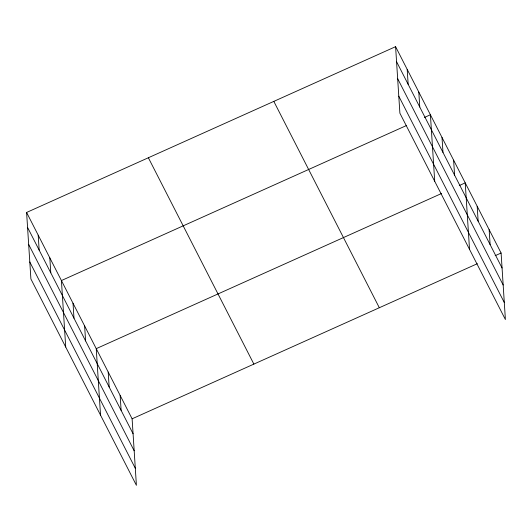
<?xml version="1.0" encoding="UTF-8"?>
<svg xmlns="http://www.w3.org/2000/svg" width="532" height="532" viewBox="0 0 532 532"><rect width="100%" height="100%" fill="white"/><g stroke="black" fill="none" stroke-linecap="round" stroke-linejoin="round"><path stroke-width="0.8" d="M26.6 212.461L132.109 418.81L136.411 485.324L30.903 278.974L26.6 212.461L395.589 46.676L501.097 253.026L505.4 319.539L399.891 113.19L395.589 46.676M406.648 125.446L61.419 280.557L65.722 347.07M424.469 117.439L430.408 114.772L434.711 181.286M441.467 193.542L96.239 348.653L100.535 415.166M459.289 185.535L465.227 182.868L469.53 249.382M132.109 418.81L477.337 263.699M495.159 255.693L501.097 253.026M396.559 61.652L502.068 267.995M397.657 78.656L503.166 285.006M398.787 96.186L504.303 302.528M273.82 101.386L379.329 307.735M148.368 157.751L253.877 364.101M27.571 227.437L133.08 433.779M28.668 244.441L134.177 450.79M29.799 261.97L135.314 468.313M489.141 229.638L490.112 244.614M477.184 206.25L478.148 221.226M453.616 160.165L454.587 175.141M442.012 137.469L442.983 152.445M418.804 92.076L419.768 107.045M407.193 69.373L408.164 84.349M120.152 395.422L121.123 410.398M108.195 372.034L109.16 387.01M84.628 325.956L85.599 340.926M73.024 303.253L73.995 318.229M49.815 257.86L50.779 272.83M38.204 235.164L39.175 250.133"/></g></svg>
